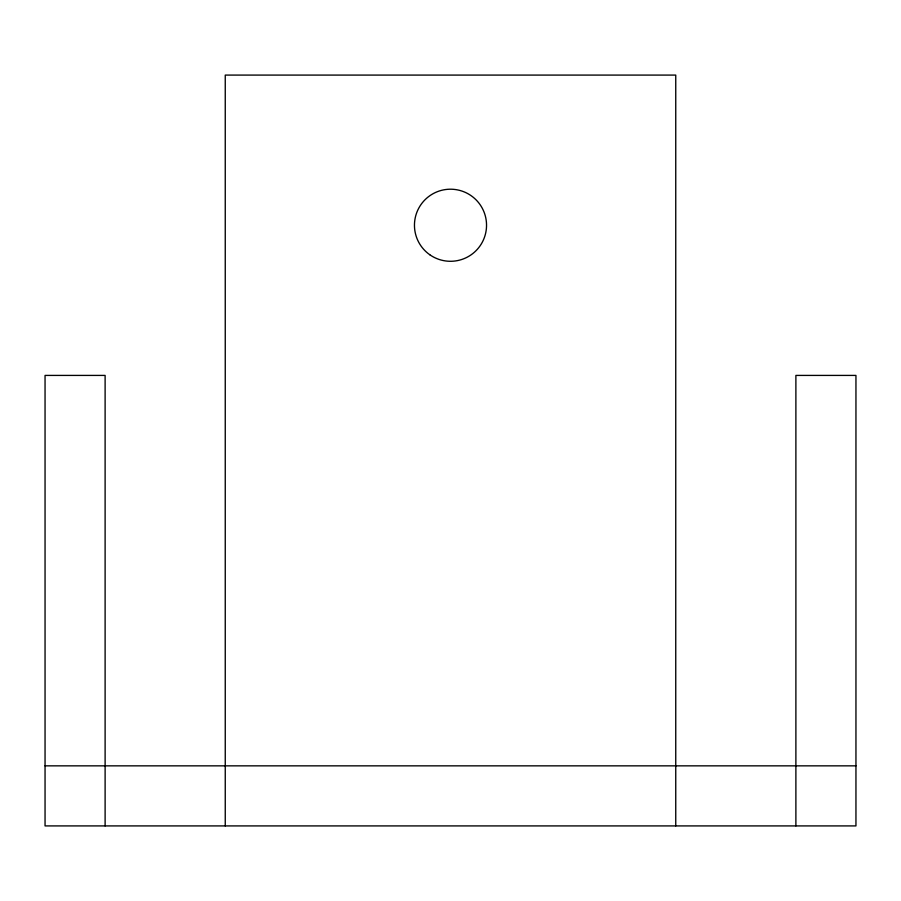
<?xml version="1.0" encoding="UTF-8"?>
<svg xmlns="http://www.w3.org/2000/svg" width="901" height="901" viewBox="0 0 901 901"><rect width="100%" height="100%" fill="white"/><g stroke="black" fill="none" stroke-linecap="round" stroke-linejoin="round"><path stroke-width="1.35" d="M45.05 765.85L855.95 765.85M795.887 825.913L795.887 375.413L855.95 375.413L855.95 825.913L45.05 825.913L45.05 375.413L105.113 375.413L105.113 825.913M675.75 825.913L675.75 75.087L225.25 75.087L225.25 825.913M429.743 254.713A36.04 36.04 0 0 0 486.394 228.494A36.04 36.04 0 0 0 435.352 192.544A36.04 36.04 0 0 0 429.743 254.713"/></g></svg>
